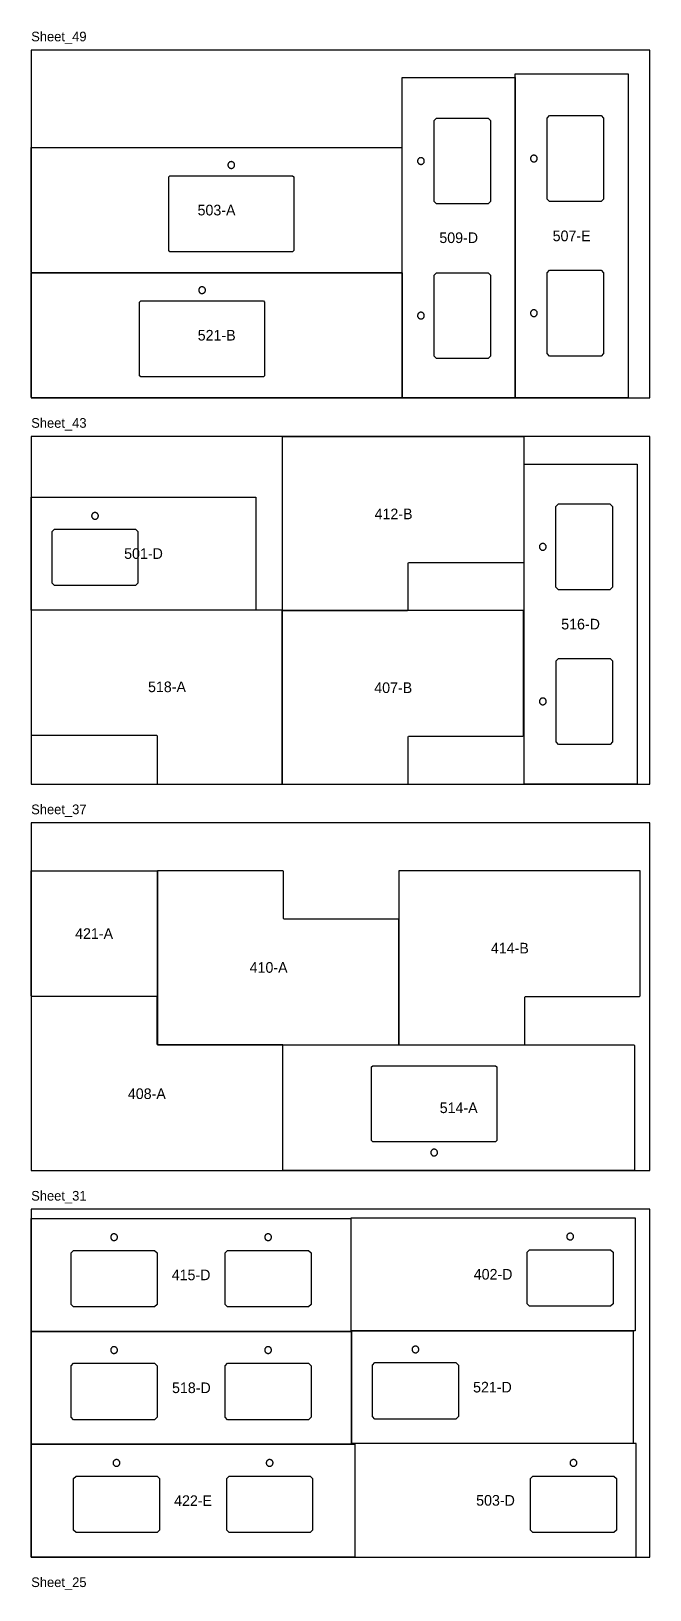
# Model space of a CAD drawing. Header units: millimetres. Extents: x 0 to 20200, y 0 to 17898.
# Drawn here: x 0 to 3200, y 9831 to 17898 of the extents above; entities that cross this region are included whole.
import ezdxf
from ezdxf.enums import TextEntityAlignment as Align

# ---------------------------------------------------------------- set-up
doc = ezdxf.new("R2010")
doc.units = ezdxf.units.MM
for name, color, linetype in [('HOLES', 7, 'Continuous'), ('NUMBERS', 7, 'Continuous'), ('OUTER', 7, 'Continuous'), ('SHEET_BORDER', 7, 'Continuous')]:
    doc.layers.add(name, color=color, linetype=linetype)

msp = doc.modelspace()

# ---------------------------------------------------------------- linework, layer by layer
at = {"layer": 'HOLES', "color": 5}
for points in [[(2084.4, 17016), (2084.4, 17435.1), (2097.1, 17447.8), (2363.8, 17447.8), (2376.5, 17435.1), (2376.5, 17016), (2363.8, 17003.3), (2097.1, 17003.3), (2084.4, 17016)], [(2668.6, 17028.7), (2668.6, 17447.8), (2681.3, 17460.5), (2948, 17460.5), (2960.7, 17447.8), (2960.7, 17028.7), (2948, 17016), (2681.3, 17016), (2668.6, 17028.7)], [(1052.5, 17204.9), (1052.4, 17206.7), (1052.2, 17208.4), (1051.7, 17210.1), (1051.1, 17211.7), (1050.4, 17213.3), (1049.5, 17214.7), (1048.4, 17216.1), (1047.2, 17217.4), (1045.9, 17218.6), (1044.5, 17219.6), (1043, 17220.5), (1041.4, 17221.2), (1039.8, 17221.7), (1038.1, 17222.1), (1036.4, 17222.3), (1034.6, 17222.4), (1032.9, 17222.2), (1031.2, 17221.9), (1029.5, 17221.5), (1027.9, 17220.8), (1026.3, 17220), (1024.9, 17219.1), (1023.5, 17218), (1022.2, 17216.8), (1021.1, 17215.5), (1020.1, 17214), (1019.3, 17212.5), (1018.6, 17210.9), (1018.1, 17209.2), (1017.8, 17207.5), (1017.6, 17205.8), (1017.6, 17204), (1017.8, 17202.3), (1018.1, 17200.6), (1018.6, 17198.9), (1019.3, 17197.3), (1020.1, 17195.8), (1021.1, 17194.4), (1022.2, 17193), (1023.5, 17191.8), (1024.9, 17190.7), (1026.3, 17189.8), (1027.9, 17189), (1029.5, 17188.4), (1031.2, 17187.9), (1032.9, 17187.6), (1034.6, 17187.5), (1036.4, 17187.5), (1038.1, 17187.7), (1039.8, 17188.1), (1041.4, 17188.7), (1043, 17189.4), (1044.5, 17190.2), (1045.9, 17191.3), (1047.2, 17192.4), (1048.4, 17193.7), (1049.5, 17195.1), (1050.4, 17196.6), (1051.1, 17198.1), (1051.7, 17199.8), (1052.2, 17201.5), (1052.4, 17203.2), (1052.5, 17204.9)], [(2016.1, 17243), (2014.4, 17242.9), (2012.7, 17242.7), (2011, 17242.2), (2009.3, 17241.6), (2007.8, 17240.9), (2006.3, 17240), (2004.9, 17238.9), (2003.6, 17237.7), (2002.5, 17236.4), (2001.5, 17235), (2000.6, 17233.5), (1999.9, 17231.9), (1999.3, 17230.3), (1998.9, 17228.6), (1998.7, 17226.9), (1998.7, 17225.1), (1998.8, 17223.4), (1999.1, 17221.7), (1999.6, 17220), (2000.2, 17218.4), (2001, 17216.8), (2001.9, 17215.4), (2003, 17214), (2004.2, 17212.7), (2005.6, 17211.6), (2007, 17210.6), (2008.5, 17209.8), (2010.2, 17209.1), (2011.8, 17208.6), (2013.5, 17208.3), (2015.3, 17208.1), (2017, 17208.1), (2018.7, 17208.3), (2020.4, 17208.6), (2022.1, 17209.1), (2023.7, 17209.8), (2025.2, 17210.6), (2026.7, 17211.6), (2028, 17212.7), (2029.2, 17214), (2030.3, 17215.4), (2031.2, 17216.8), (2032, 17218.4), (2032.7, 17220), (2033.2, 17221.7), (2033.5, 17223.4), (2033.6, 17225.1), (2033.5, 17226.9), (2033.3, 17228.6), (2032.9, 17230.3), (2032.4, 17231.9), (2031.7, 17233.5), (2030.8, 17235), (2029.8, 17236.4), (2028.6, 17237.7), (2027.4, 17238.9), (2026, 17240), (2024.5, 17240.9), (2022.9, 17241.6), (2021.3, 17242.2), (2019.6, 17242.7), (2017.9, 17242.9), (2016.1, 17243)], [(2600.3, 17255.7), (2598.6, 17255.6), (2596.9, 17255.4), (2595.2, 17254.9), (2593.5, 17254.3), (2592, 17253.6), (2590.5, 17252.7), (2589.1, 17251.6), (2587.8, 17250.4), (2586.7, 17249.1), (2585.7, 17247.7), (2584.8, 17246.2), (2584.1, 17244.6), (2583.5, 17243), (2583.1, 17241.3), (2582.9, 17239.6), (2582.9, 17237.8), (2583, 17236.1), (2583.3, 17234.4), (2583.8, 17232.7), (2584.4, 17231.1), (2585.2, 17229.5), (2586.1, 17228.1), (2587.2, 17226.7), (2588.4, 17225.4), (2589.8, 17224.3), (2591.2, 17223.3), (2592.7, 17222.5), (2594.4, 17221.8), (2596, 17221.3), (2597.7, 17221), (2599.5, 17220.8), (2601.2, 17220.8), (2602.9, 17221), (2604.6, 17221.3), (2606.3, 17221.8), (2607.9, 17222.5), (2609.4, 17223.3), (2610.9, 17224.3), (2612.2, 17225.4), (2613.4, 17226.7), (2614.5, 17228.1), (2615.4, 17229.5), (2616.2, 17231.1), (2616.9, 17232.7), (2617.4, 17234.4), (2617.7, 17236.1), (2617.8, 17237.8), (2617.7, 17239.6), (2617.5, 17241.3), (2617.1, 17243), (2616.6, 17244.6), (2615.9, 17246.2), (2615, 17247.7), (2614, 17249.1), (2612.8, 17250.4), (2611.6, 17251.6), (2610.2, 17252.7), (2608.7, 17253.6), (2607.1, 17254.3), (2605.5, 17254.9), (2603.8, 17255.4), (2602.1, 17255.6), (2600.3, 17255.7)], [(717.5, 17149.4), (1352.5, 17149.4), (1358.9, 17143), (1358.9, 16762), (1352.5, 16755.6), (717.5, 16755.6), (711.2, 16762), (711.2, 17143), (717.5, 17149.4)], [(2084.4, 16215.9), (2084.4, 16635), (2097.1, 16647.7), (2363.8, 16647.7), (2376.5, 16635), (2376.5, 16215.9), (2363.8, 16203.2), (2097.1, 16203.2), (2084.4, 16215.9)], [(2668.6, 16228.6), (2668.6, 16647.7), (2681.3, 16660.4), (2948, 16660.4), (2960.7, 16647.7), (2960.7, 16228.6), (2948, 16215.9), (2681.3, 16215.9), (2668.6, 16228.6)], [(901.3, 16557.2), (901.2, 16559), (900.9, 16560.7), (900.5, 16562.4), (899.9, 16564), (899.2, 16565.6), (898.3, 16567), (897.2, 16568.4), (896, 16569.7), (894.7, 16570.9), (893.3, 16571.9), (891.8, 16572.8), (890.2, 16573.5), (888.6, 16574), (886.9, 16574.4), (885.1, 16574.6), (883.4, 16574.7), (881.7, 16574.5), (879.9, 16574.2), (878.3, 16573.8), (876.6, 16573.1), (875.1, 16572.3), (873.6, 16571.4), (872.3, 16570.3), (871, 16569.1), (869.9, 16567.8), (868.9, 16566.3), (868.1, 16564.8), (867.4, 16563.2), (866.9, 16561.5), (866.6, 16559.8), (866.4, 16558.1), (866.4, 16556.3), (866.6, 16554.6), (866.9, 16552.9), (867.4, 16551.2), (868.1, 16549.6), (868.9, 16548.1), (869.9, 16546.7), (871, 16545.3), (872.3, 16544.1), (873.6, 16543), (875.1, 16542.1), (876.6, 16541.3), (878.3, 16540.7), (879.9, 16540.2), (881.7, 16539.9), (883.4, 16539.8), (885.1, 16539.8), (886.9, 16540), (888.6, 16540.4), (890.2, 16541), (891.8, 16541.7), (893.3, 16542.5), (894.7, 16543.6), (896, 16544.7), (897.2, 16546), (898.3, 16547.4), (899.2, 16548.9), (899.9, 16550.4), (900.5, 16552.1), (900.9, 16553.8), (901.2, 16555.5), (901.3, 16557.2)], [(566.3, 16501.6), (1201.3, 16501.6), (1207.7, 16495.3), (1207.7, 16114.3), (1201.3, 16107.9), (566.3, 16107.9), (560, 16114.3), (560, 16495.3), (566.3, 16501.6)], [(2016.1, 16442.9), (2014.4, 16442.8), (2012.7, 16442.6), (2011, 16442.1), (2009.3, 16441.5), (2007.8, 16440.8), (2006.3, 16439.9), (2004.9, 16438.8), (2003.6, 16437.6), (2002.5, 16436.3), (2001.5, 16434.9), (2000.6, 16433.4), (1999.9, 16431.8), (1999.3, 16430.2), (1998.9, 16428.5), (1998.7, 16426.8), (1998.7, 16425), (1998.8, 16423.3), (1999.1, 16421.6), (1999.6, 16419.9), (2000.2, 16418.3), (2001, 16416.7), (2001.9, 16415.3), (2003, 16413.9), (2004.2, 16412.6), (2005.6, 16411.5), (2007, 16410.5), (2008.5, 16409.7), (2010.2, 16409), (2011.8, 16408.5), (2013.5, 16408.2), (2015.3, 16408), (2017, 16408), (2018.7, 16408.2), (2020.4, 16408.5), (2022.1, 16409), (2023.7, 16409.7), (2025.2, 16410.5), (2026.7, 16411.5), (2028, 16412.6), (2029.2, 16413.9), (2030.3, 16415.3), (2031.2, 16416.7), (2032, 16418.3), (2032.7, 16419.9), (2033.2, 16421.6), (2033.5, 16423.3), (2033.6, 16425), (2033.5, 16426.8), (2033.3, 16428.5), (2032.9, 16430.2), (2032.4, 16431.8), (2031.7, 16433.4), (2030.8, 16434.9), (2029.8, 16436.3), (2028.6, 16437.6), (2027.4, 16438.8), (2026, 16439.9), (2024.5, 16440.8), (2022.9, 16441.5), (2021.3, 16442.1), (2019.6, 16442.6), (2017.9, 16442.8), (2016.1, 16442.9)], [(2600.3, 16455.6), (2598.6, 16455.5), (2596.9, 16455.3), (2595.2, 16454.8), (2593.5, 16454.2), (2592, 16453.5), (2590.5, 16452.6), (2589.1, 16451.5), (2587.8, 16450.3), (2586.7, 16449), (2585.7, 16447.6), (2584.8, 16446.1), (2584.1, 16444.5), (2583.5, 16442.9), (2583.1, 16441.2), (2582.9, 16439.5), (2582.9, 16437.7), (2583, 16436), (2583.3, 16434.3), (2583.8, 16432.6), (2584.4, 16431), (2585.2, 16429.4), (2586.1, 16428), (2587.2, 16426.6), (2588.4, 16425.3), (2589.8, 16424.2), (2591.2, 16423.2), (2592.7, 16422.4), (2594.4, 16421.7), (2596, 16421.2), (2597.7, 16420.9), (2599.5, 16420.7), (2601.2, 16420.7), (2602.9, 16420.9), (2604.6, 16421.2), (2606.3, 16421.7), (2607.9, 16422.4), (2609.4, 16423.2), (2610.9, 16424.2), (2612.2, 16425.3), (2613.4, 16426.6), (2614.5, 16428), (2615.4, 16429.4), (2616.2, 16431), (2616.9, 16432.6), (2617.4, 16434.3), (2617.7, 16436), (2617.8, 16437.7), (2617.7, 16439.5), (2617.5, 16441.2), (2617.1, 16442.9), (2616.6, 16444.5), (2615.9, 16446.1), (2615, 16447.6), (2614, 16449), (2612.8, 16450.3), (2611.6, 16451.5), (2610.2, 16452.6), (2608.7, 16453.5), (2607.1, 16454.2), (2605.5, 16454.8), (2603.8, 16455.3), (2602.1, 16455.5), (2600.3, 16455.6)], [(2714.6, 15019.2), (2714.6, 15438.3), (2727.3, 15451), (2994, 15451), (3006.7, 15438.3), (3006.7, 15019.2), (2994, 15006.5), (2727.3, 15006.5), (2714.6, 15019.2)], [(347.7, 15389.1), (347.6, 15390.8), (347.3, 15392.5), (346.9, 15394.2), (346.3, 15395.8), (345.5, 15397.4), (344.6, 15398.9), (343.6, 15400.3), (342.4, 15401.6), (341.1, 15402.7), (339.7, 15403.7), (338.2, 15404.6), (336.6, 15405.3), (334.9, 15405.9), (333.2, 15406.3), (331.5, 15406.5), (329.8, 15406.5), (328, 15406.4), (326.3, 15406.1), (324.6, 15405.6), (323, 15405), (321.5, 15404.2), (320, 15403.2), (318.6, 15402.2), (317.4, 15400.9), (316.3, 15399.6), (315.3, 15398.2), (314.5, 15396.6), (313.8, 15395), (313.3, 15393.4), (312.9, 15391.7), (312.8, 15389.9), (312.8, 15388.2), (312.9, 15386.5), (313.3, 15384.8), (313.8, 15383.1), (314.5, 15381.5), (315.3, 15380), (316.3, 15378.5), (317.4, 15377.2), (318.6, 15376), (320, 15374.9), (321.5, 15373.9), (323, 15373.1), (324.6, 15372.5), (326.3, 15372), (328, 15371.7), (329.8, 15371.6), (331.5, 15371.6), (333.2, 15371.9), (334.9, 15372.3), (336.6, 15372.8), (338.2, 15373.5), (339.7, 15374.4), (341.1, 15375.4), (342.4, 15376.6), (343.6, 15377.8), (344.6, 15379.2), (345.5, 15380.7), (346.3, 15382.3), (346.9, 15383.9), (347.3, 15385.6), (347.6, 15387.3), (347.7, 15389.1)], [(120.6, 15320.8), (539.7, 15320.8), (552.4, 15308.1), (552.4, 15041.4), (539.7, 15028.7), (120.6, 15028.7), (107.9, 15041.4), (107.9, 15308.1), (120.6, 15320.8)], [(2646.4, 15246.2), (2644.6, 15246.1), (2642.9, 15245.8), (2641.2, 15245.4), (2639.6, 15244.8), (2638, 15244.1), (2636.5, 15243.2), (2635.1, 15242.1), (2633.8, 15240.9), (2632.7, 15239.6), (2631.7, 15238.2), (2630.8, 15236.7), (2630.1, 15235.1), (2629.5, 15233.5), (2629.2, 15231.8), (2628.9, 15230), (2628.9, 15228.3), (2629, 15226.6), (2629.3, 15224.8), (2629.8, 15223.2), (2630.4, 15221.5), (2631.2, 15220), (2632.2, 15218.5), (2633.3, 15217.2), (2634.5, 15215.9), (2635.8, 15214.8), (2637.2, 15213.8), (2638.8, 15213), (2640.4, 15212.3), (2642, 15211.8), (2643.7, 15211.5), (2645.5, 15211.3), (2647.2, 15211.3), (2649, 15211.5), (2650.7, 15211.8), (2652.3, 15212.3), (2653.9, 15213), (2655.5, 15213.8), (2656.9, 15214.8), (2658.2, 15215.9), (2659.4, 15217.2), (2660.5, 15218.5), (2661.5, 15220), (2662.3, 15221.5), (2662.9, 15223.2), (2663.4, 15224.8), (2663.7, 15226.6), (2663.8, 15228.3), (2663.8, 15230), (2663.5, 15231.8), (2663.2, 15233.5), (2662.6, 15235.1), (2661.9, 15236.7), (2661, 15238.2), (2660, 15239.6), (2658.9, 15240.9), (2657.6, 15242.1), (2656.2, 15243.2), (2654.7, 15244.1), (2653.1, 15244.8), (2651.5, 15245.4), (2649.8, 15245.8), (2648.1, 15246.1), (2646.4, 15246.2)], [(2714.9, 14219.1), (2714.9, 14638.2), (2727.6, 14650.9), (2994.3, 14650.9), (3007, 14638.2), (3007, 14219.1), (2994.3, 14206.4), (2727.6, 14206.4), (2714.9, 14219.1)], [(2646.6, 14446.1), (2644.9, 14446), (2643.2, 14445.7), (2641.5, 14445.3), (2639.9, 14444.7), (2638.3, 14444), (2636.8, 14443.1), (2635.4, 14442), (2634.1, 14440.8), (2633, 14439.5), (2632, 14438.1), (2631.1, 14436.6), (2630.4, 14435), (2629.8, 14433.4), (2629.4, 14431.7), (2629.2, 14429.9), (2629.2, 14428.2), (2629.3, 14426.5), (2629.6, 14424.7), (2630.1, 14423.1), (2630.7, 14421.4), (2631.5, 14419.9), (2632.5, 14418.4), (2633.5, 14417.1), (2634.8, 14415.8), (2636.1, 14414.7), (2637.5, 14413.7), (2639.1, 14412.9), (2640.7, 14412.2), (2642.3, 14411.7), (2644, 14411.4), (2645.8, 14411.2), (2647.5, 14411.2), (2649.2, 14411.4), (2650.9, 14411.7), (2652.6, 14412.2), (2654.2, 14412.9), (2655.7, 14413.7), (2657.2, 14414.7), (2658.5, 14415.8), (2659.7, 14417.1), (2660.8, 14418.4), (2661.8, 14419.9), (2662.6, 14421.4), (2663.2, 14423.1), (2663.7, 14424.7), (2664, 14426.5), (2664.1, 14428.2), (2664.1, 14429.9), (2663.8, 14431.7), (2663.4, 14433.4), (2662.9, 14435), (2662.2, 14436.6), (2661.3, 14438.1), (2660.3, 14439.5), (2659.1, 14440.8), (2657.9, 14442), (2656.5, 14443.1), (2655, 14444), (2653.4, 14444.7), (2651.8, 14445.3), (2650.1, 14445.7), (2648.4, 14446), (2646.6, 14446.1)], [(2401.9, 12149.2), (1766.9, 12149.2), (1760.5, 12155.6), (1760.5, 12536.6), (1766.9, 12542.9), (2401.9, 12542.9), (2408.2, 12536.6), (2408.2, 12155.6), (2401.9, 12149.2)], [(2066.9, 12093.7), (2067, 12091.9), (2067.3, 12090.2), (2067.7, 12088.5), (2068.3, 12086.9), (2069.1, 12085.3), (2070, 12083.8), (2071, 12082.4), (2072.2, 12081.2), (2073.5, 12080), (2074.9, 12079), (2076.4, 12078.1), (2078, 12077.4), (2079.7, 12076.9), (2081.4, 12076.5), (2083.1, 12076.2), (2084.8, 12076.2), (2086.6, 12076.3), (2088.3, 12076.6), (2089.9, 12077.1), (2091.6, 12077.7), (2093.1, 12078.5), (2094.6, 12079.5), (2095.9, 12080.6), (2097.2, 12081.8), (2098.3, 12083.1), (2099.3, 12084.6), (2100.1, 12086.1), (2100.8, 12087.7), (2101.3, 12089.4), (2101.7, 12091.1), (2101.8, 12092.8), (2101.8, 12094.5), (2101.7, 12096.3), (2101.3, 12098), (2100.8, 12099.6), (2100.1, 12101.2), (2099.3, 12102.8), (2098.3, 12104.2), (2097.2, 12105.5), (2095.9, 12106.8), (2094.6, 12107.8), (2093.1, 12108.8), (2091.6, 12109.6), (2089.9, 12110.2), (2088.3, 12110.7), (2086.6, 12111), (2084.8, 12111.1), (2083.1, 12111.1), (2081.4, 12110.9), (2079.7, 12110.5), (2078, 12109.9), (2076.4, 12109.2), (2074.9, 12108.3), (2073.5, 12107.3), (2072.2, 12106.2), (2071, 12104.9), (2070, 12103.5), (2069.1, 12102), (2068.3, 12100.4), (2067.7, 12098.8), (2067.3, 12097.1), (2067, 12095.4), (2066.9, 12093.7)], [(446.1, 11655.8), (446, 11657.5), (445.7, 11659.2), (445.3, 11660.9), (444.7, 11662.5), (444, 11664.1), (443.1, 11665.6), (442, 11667), (440.8, 11668.3), (439.5, 11669.4), (438.1, 11670.4), (436.6, 11671.3), (435, 11672), (433.4, 11672.6), (431.7, 11673), (429.9, 11673.2), (428.2, 11673.2), (426.5, 11673.1), (424.7, 11672.8), (423.1, 11672.3), (421.4, 11671.7), (419.9, 11670.9), (418.4, 11669.9), (417.1, 11668.9), (415.8, 11667.6), (414.7, 11666.3), (413.7, 11664.9), (412.9, 11663.3), (412.2, 11661.7), (411.7, 11660.1), (411.4, 11658.4), (411.2, 11656.6), (411.2, 11654.9), (411.4, 11653.2), (411.7, 11651.5), (412.2, 11649.8), (412.9, 11648.2), (413.7, 11646.7), (414.7, 11645.2), (415.8, 11643.9), (417.1, 11642.7), (418.4, 11641.6), (419.9, 11640.6), (421.4, 11639.8), (423.1, 11639.2), (424.7, 11638.7), (426.5, 11638.4), (428.2, 11638.3), (429.9, 11638.3), (431.7, 11638.6), (433.4, 11639), (435, 11639.5), (436.6, 11640.2), (438.1, 11641.1), (439.5, 11642.1), (440.8, 11643.3), (442, 11644.5), (443.1, 11645.9), (444, 11647.4), (444.7, 11649), (445.3, 11650.6), (445.7, 11652.3), (446, 11654), (446.1, 11655.8)], [(1243, 11655.8), (1242.9, 11657.5), (1242.7, 11659.2), (1242.2, 11660.9), (1241.6, 11662.5), (1240.9, 11664.1), (1240, 11665.6), (1238.9, 11667), (1237.7, 11668.3), (1236.4, 11669.4), (1235, 11670.4), (1233.5, 11671.3), (1231.9, 11672), (1230.3, 11672.6), (1228.6, 11673), (1226.9, 11673.2), (1225.1, 11673.2), (1223.4, 11673.1), (1221.7, 11672.8), (1220, 11672.3), (1218.4, 11671.7), (1216.8, 11670.9), (1215.4, 11669.9), (1214, 11668.9), (1212.7, 11667.6), (1211.6, 11666.3), (1210.6, 11664.9), (1209.8, 11663.3), (1209.1, 11661.7), (1208.6, 11660.1), (1208.3, 11658.4), (1208.1, 11656.6), (1208.1, 11654.9), (1208.3, 11653.2), (1208.6, 11651.5), (1209.1, 11649.8), (1209.8, 11648.2), (1210.6, 11646.7), (1211.6, 11645.2), (1212.7, 11643.9), (1214, 11642.7), (1215.4, 11641.6), (1216.8, 11640.6), (1218.4, 11639.8), (1220, 11639.2), (1221.7, 11638.7), (1223.4, 11638.4), (1225.1, 11638.3), (1226.9, 11638.3), (1228.6, 11638.6), (1230.3, 11639), (1231.9, 11639.5), (1233.5, 11640.2), (1235, 11641.1), (1236.4, 11642.1), (1237.7, 11643.3), (1238.9, 11644.5), (1240, 11645.9), (1240.9, 11647.4), (1241.6, 11649), (1242.2, 11650.6), (1242.7, 11652.3), (1242.9, 11654), (1243, 11655.8)], [(2805.3, 11658.9), (2805.2, 11660.7), (2804.9, 11662.4), (2804.5, 11664.1), (2803.9, 11665.7), (2803.2, 11667.3), (2802.3, 11668.8), (2801.2, 11670.2), (2800, 11671.4), (2798.7, 11672.6), (2797.3, 11673.6), (2795.8, 11674.5), (2794.2, 11675.2), (2792.6, 11675.7), (2790.9, 11676.1), (2789.1, 11676.4), (2787.4, 11676.4), (2785.7, 11676.3), (2783.9, 11676), (2782.3, 11675.5), (2780.6, 11674.9), (2779.1, 11674.1), (2777.6, 11673.1), (2776.3, 11672), (2775, 11670.8), (2773.9, 11669.5), (2772.9, 11668), (2772.1, 11666.5), (2771.4, 11664.9), (2770.9, 11663.2), (2770.6, 11661.5), (2770.4, 11659.8), (2770.4, 11658.1), (2770.6, 11656.3), (2770.9, 11654.6), (2771.4, 11653), (2772.1, 11651.4), (2772.9, 11649.8), (2773.9, 11648.4), (2775, 11647.1), (2776.3, 11645.8), (2777.6, 11644.8), (2779.1, 11643.8), (2780.6, 11643), (2782.3, 11642.4), (2783.9, 11641.9), (2785.7, 11641.6), (2787.4, 11641.5), (2789.1, 11641.5), (2790.9, 11641.7), (2792.6, 11642.1), (2794.2, 11642.7), (2795.8, 11643.4), (2797.3, 11644.3), (2798.7, 11645.3), (2800, 11646.4), (2801.2, 11647.7), (2802.3, 11649.1), (2803.2, 11650.6), (2803.9, 11652.2), (2804.5, 11653.8), (2804.9, 11655.5), (2805.2, 11657.2), (2805.3, 11658.9)], [(219.1, 11587.5), (638.2, 11587.5), (650.9, 11574.8), (650.9, 11308.1), (638.2, 11295.4), (219.1, 11295.4), (206.4, 11308.1), (206.4, 11574.8), (219.1, 11587.5)], [(1016, 11587.5), (1435.1, 11587.5), (1447.8, 11574.8), (1447.8, 11308.1), (1435.1, 11295.4), (1016, 11295.4), (1003.3, 11308.1), (1003.3, 11574.8), (1016, 11587.5)], [(2578.3, 11590.7), (2997.4, 11590.7), (3010.1, 11578), (3010.1, 11311.3), (2997.4, 11298.6), (2578.3, 11298.6), (2565.6, 11311.3), (2565.6, 11578), (2578.3, 11590.7)], [(446.1, 11071.6), (446, 11073.3), (445.7, 11075), (445.3, 11076.7), (444.7, 11078.3), (444, 11079.9), (443.1, 11081.4), (442, 11082.8), (440.8, 11084.1), (439.5, 11085.2), (438.1, 11086.2), (436.6, 11087.1), (435, 11087.8), (433.4, 11088.4), (431.7, 11088.8), (429.9, 11089), (428.2, 11089), (426.5, 11088.9), (424.7, 11088.6), (423.1, 11088.1), (421.4, 11087.5), (419.9, 11086.7), (418.4, 11085.7), (417.1, 11084.7), (415.8, 11083.4), (414.7, 11082.1), (413.7, 11080.7), (412.9, 11079.1), (412.2, 11077.5), (411.7, 11075.9), (411.4, 11074.2), (411.2, 11072.4), (411.2, 11070.7), (411.4, 11069), (411.7, 11067.3), (412.2, 11065.6), (412.9, 11064), (413.7, 11062.5), (414.7, 11061), (415.8, 11059.7), (417.1, 11058.5), (418.4, 11057.4), (419.9, 11056.4), (421.4, 11055.6), (423.1, 11055), (424.7, 11054.5), (426.5, 11054.2), (428.2, 11054.1), (429.9, 11054.1), (431.7, 11054.4), (433.4, 11054.8), (435, 11055.3), (436.6, 11056), (438.1, 11056.9), (439.5, 11057.9), (440.8, 11059.1), (442, 11060.3), (443.1, 11061.7), (444, 11063.2), (444.7, 11064.8), (445.3, 11066.4), (445.7, 11068.1), (446, 11069.8), (446.1, 11071.6)], [(1243, 11071.6), (1242.9, 11073.3), (1242.7, 11075), (1242.2, 11076.7), (1241.6, 11078.3), (1240.9, 11079.9), (1240, 11081.4), (1238.9, 11082.8), (1237.7, 11084.1), (1236.4, 11085.2), (1235, 11086.2), (1233.5, 11087.1), (1231.9, 11087.8), (1230.3, 11088.4), (1228.6, 11088.8), (1226.9, 11089), (1225.1, 11089), (1223.4, 11088.9), (1221.7, 11088.6), (1220, 11088.1), (1218.4, 11087.5), (1216.8, 11086.7), (1215.4, 11085.7), (1214, 11084.7), (1212.7, 11083.4), (1211.6, 11082.1), (1210.6, 11080.7), (1209.8, 11079.1), (1209.1, 11077.5), (1208.6, 11075.9), (1208.3, 11074.2), (1208.1, 11072.4), (1208.1, 11070.7), (1208.3, 11069), (1208.6, 11067.3), (1209.1, 11065.6), (1209.8, 11064), (1210.6, 11062.5), (1211.6, 11061), (1212.7, 11059.7), (1214, 11058.5), (1215.4, 11057.4), (1216.8, 11056.4), (1218.4, 11055.6), (1220, 11055), (1221.7, 11054.5), (1223.4, 11054.2), (1225.1, 11054.1), (1226.9, 11054.1), (1228.6, 11054.4), (1230.3, 11054.8), (1231.9, 11055.3), (1233.5, 11056), (1235, 11056.9), (1236.4, 11057.9), (1237.7, 11059.1), (1238.9, 11060.3), (1240, 11061.7), (1240.9, 11063.2), (1241.6, 11064.8), (1242.2, 11066.4), (1242.7, 11068.1), (1242.9, 11069.8), (1243, 11071.6)], [(2005, 11074.7), (2004.9, 11076.5), (2004.7, 11078.2), (2004.2, 11079.9), (2003.6, 11081.5), (2002.9, 11083.1), (2002, 11084.6), (2000.9, 11086), (1999.7, 11087.2), (1998.4, 11088.4), (1997, 11089.4), (1995.5, 11090.3), (1993.9, 11091), (1992.3, 11091.5), (1990.6, 11091.9), (1988.9, 11092.2), (1987.1, 11092.2), (1985.4, 11092.1), (1983.7, 11091.8), (1982, 11091.3), (1980.4, 11090.7), (1978.8, 11089.9), (1977.4, 11088.9), (1976, 11087.8), (1974.7, 11086.6), (1973.6, 11085.3), (1972.6, 11083.8), (1971.8, 11082.3), (1971.1, 11080.7), (1970.6, 11079), (1970.3, 11077.3), (1970.1, 11075.6), (1970.1, 11073.9), (1970.3, 11072.1), (1970.6, 11070.4), (1971.1, 11068.8), (1971.8, 11067.2), (1972.6, 11065.6), (1973.6, 11064.2), (1974.7, 11062.9), (1976, 11061.6), (1977.4, 11060.6), (1978.8, 11059.6), (1980.4, 11058.8), (1982, 11058.2), (1983.7, 11057.7), (1985.4, 11057.4), (1987.1, 11057.3), (1988.9, 11057.3), (1990.6, 11057.5), (1992.3, 11057.9), (1993.9, 11058.5), (1995.5, 11059.2), (1997, 11060.1), (1998.4, 11061.1), (1999.7, 11062.2), (2000.9, 11063.5), (2002, 11064.9), (2002.9, 11066.4), (2003.6, 11068), (2004.2, 11069.6), (2004.7, 11071.3), (2004.9, 11073), (2005, 11074.7)], [(219.1, 11003.3), (638.2, 11003.3), (650.9, 10990.6), (650.9, 10723.9), (638.2, 10711.2), (219.1, 10711.2), (206.4, 10723.9), (206.4, 10990.6), (219.1, 11003.3)], [(1016, 11003.3), (1435.1, 11003.3), (1447.8, 10990.6), (1447.8, 10723.9), (1435.1, 10711.2), (1016, 10711.2), (1003.3, 10723.9), (1003.3, 10990.6), (1016, 11003.3)], [(1778, 11006.5), (2197.1, 11006.5), (2209.8, 10993.8), (2209.8, 10727.1), (2197.1, 10714.4), (1778, 10714.4), (1765.3, 10727.1), (1765.3, 10993.8), (1778, 11006.5)], [(458.8, 10487.4), (458.7, 10489.1), (458.4, 10490.8), (458, 10492.5), (457.4, 10494.1), (456.7, 10495.7), (455.8, 10497.2), (454.7, 10498.6), (453.5, 10499.9), (452.2, 10501), (450.8, 10502), (449.3, 10502.9), (447.7, 10503.6), (446.1, 10504.2), (444.4, 10504.6), (442.6, 10504.8), (440.9, 10504.8), (439.2, 10504.7), (437.4, 10504.4), (435.8, 10503.9), (434.1, 10503.3), (432.6, 10502.5), (431.1, 10501.5), (429.8, 10500.5), (428.5, 10499.2), (427.4, 10497.9), (426.4, 10496.5), (425.6, 10494.9), (424.9, 10493.3), (424.4, 10491.7), (424.1, 10490), (423.9, 10488.2), (423.9, 10486.5), (424.1, 10484.8), (424.4, 10483.1), (424.9, 10481.4), (425.6, 10479.8), (426.4, 10478.3), (427.4, 10476.8), (428.5, 10475.5), (429.8, 10474.3), (431.1, 10473.2), (432.6, 10472.2), (434.1, 10471.4), (435.8, 10470.8), (437.4, 10470.3), (439.2, 10470), (440.9, 10469.9), (442.6, 10469.9), (444.4, 10470.2), (446.1, 10470.6), (447.7, 10471.1), (449.3, 10471.8), (450.8, 10472.7), (452.2, 10473.7), (453.5, 10474.9), (454.7, 10476.1), (455.8, 10477.5), (456.7, 10479), (457.4, 10480.6), (458, 10482.2), (458.4, 10483.9), (458.7, 10485.6), (458.8, 10487.4)], [(1251, 10487.4), (1250.9, 10489.1), (1250.6, 10490.8), (1250.2, 10492.5), (1249.6, 10494.1), (1248.8, 10495.7), (1247.9, 10497.2), (1246.9, 10498.6), (1245.7, 10499.9), (1244.4, 10501), (1243, 10502), (1241.5, 10502.9), (1239.9, 10503.6), (1238.2, 10504.2), (1236.5, 10504.6), (1234.8, 10504.8), (1233.1, 10504.8), (1231.3, 10504.7), (1229.6, 10504.4), (1227.9, 10503.9), (1226.3, 10503.3), (1224.8, 10502.5), (1223.3, 10501.5), (1221.9, 10500.5), (1220.7, 10499.2), (1219.6, 10497.9), (1218.6, 10496.5), (1217.8, 10494.9), (1217.1, 10493.3), (1216.6, 10491.7), (1216.2, 10490), (1216, 10488.2), (1216, 10486.5), (1216.2, 10484.8), (1216.6, 10483.1), (1217.1, 10481.4), (1217.8, 10479.8), (1218.6, 10478.3), (1219.6, 10476.8), (1220.7, 10475.5), (1221.9, 10474.3), (1223.3, 10473.2), (1224.8, 10472.2), (1226.3, 10471.4), (1227.9, 10470.8), (1229.6, 10470.3), (1231.3, 10470), (1233.1, 10469.9), (1234.8, 10469.9), (1236.5, 10470.2), (1238.2, 10470.6), (1239.9, 10471.1), (1241.5, 10471.8), (1243, 10472.7), (1244.4, 10473.7), (1245.7, 10474.9), (1246.9, 10476.1), (1247.9, 10477.5), (1248.8, 10479), (1249.6, 10480.6), (1250.2, 10482.2), (1250.6, 10483.9), (1250.9, 10485.6), (1251, 10487.4)], [(2822.6, 10487.4), (2822.5, 10489.1), (2822.3, 10490.8), (2821.8, 10492.5), (2821.2, 10494.1), (2820.5, 10495.7), (2819.6, 10497.2), (2818.5, 10498.6), (2817.3, 10499.9), (2816, 10501), (2814.6, 10502), (2813.1, 10502.9), (2811.5, 10503.6), (2809.9, 10504.2), (2808.2, 10504.6), (2806.5, 10504.8), (2804.7, 10504.8), (2803, 10504.7), (2801.3, 10504.4), (2799.6, 10503.9), (2798, 10503.3), (2796.4, 10502.5), (2795, 10501.5), (2793.6, 10500.5), (2792.3, 10499.2), (2791.2, 10497.9), (2790.2, 10496.5), (2789.4, 10494.9), (2788.7, 10493.3), (2788.2, 10491.7), (2787.9, 10490), (2787.7, 10488.2), (2787.7, 10486.5), (2787.9, 10484.8), (2788.2, 10483.1), (2788.7, 10481.4), (2789.4, 10479.8), (2790.2, 10478.3), (2791.2, 10476.8), (2792.3, 10475.5), (2793.6, 10474.3), (2795, 10473.2), (2796.4, 10472.2), (2798, 10471.4), (2799.6, 10470.8), (2801.3, 10470.3), (2803, 10470), (2804.7, 10469.9), (2806.5, 10469.9), (2808.2, 10470.2), (2809.9, 10470.6), (2811.5, 10471.1), (2813.1, 10471.8), (2814.6, 10472.7), (2816, 10473.7), (2817.3, 10474.9), (2818.5, 10476.1), (2819.6, 10477.5), (2820.5, 10479), (2821.2, 10480.6), (2821.8, 10482.2), (2822.3, 10483.9), (2822.5, 10485.6), (2822.6, 10487.4)], [(231.8, 10419.1), (650.9, 10419.1), (663.6, 10406.4), (663.6, 10139.7), (650.9, 10127), (231.8, 10127), (219.1, 10139.7), (219.1, 10406.4), (231.8, 10419.1)], [(1023.9, 10419.1), (1443, 10419.1), (1455.7, 10406.4), (1455.7, 10139.7), (1443, 10127), (1023.9, 10127), (1011.2, 10139.7), (1011.2, 10406.4), (1023.9, 10419.1)], [(2595.6, 10419.1), (3014.7, 10419.1), (3027.4, 10406.4), (3027.4, 10139.7), (3014.7, 10127), (2595.6, 10127), (2582.9, 10139.7), (2582.9, 10406.4), (2595.6, 10419.1)]]:
    msp.add_lwpolyline(points, dxfattribs=at)
at = {"layer": 'OUTER'}
for points in [[(2503.5, 16000), (2503.5, 17676.4), (3087.7, 17676.4), (3087.7, 16000), (2503.5, 16000)], [(1919.3, 16000), (1919.3, 17657.4), (2503.5, 17657.4), (2503.5, 16003.2), (2500.3, 16000), (1919.3, 16000)], [(0, 17295.4), (1917.7, 17295.4), (1917.7, 16650.9), (1914.5, 16647.7), (3.2, 16647.7), (0, 16650.9), (0, 17295.4)], [(0, 16647.7), (1919.3, 16647.7), (1919.3, 16003.2), (1916.1, 16000), (3.2, 16000), (0, 16003.2), (0, 16647.7)], [(1298.6, 15798.6), (1298.6, 14900.1), (1946.3, 14900.1), (1949.4, 14903.3), (1949.4, 15144.6), (1952.6, 15147.8), (2546.3, 15147.8), (2549.5, 15150.9), (2549.5, 15798.6), (1298.6, 15798.6)], [(2549.8, 14000), (2549.8, 15657.4), (3134, 15657.4), (3134, 14003.2), (3130.8, 14000), (2549.8, 14000)], [(0, 15485.9), (1162, 15485.9), (1162, 14904.9), (1158.9, 14901.7), (0, 14901.7), (0, 15485.9)], [(650.9, 14250.8), (650.9, 14003.2), (654, 14000), (1298.6, 14000), (1298.6, 14901.7), (0, 14901.7), (0, 14257.2), (3.2, 14254), (647.7, 14254), (650.9, 14250.8)], [(1298.6, 14900.1), (1298.6, 14000), (1946.3, 14000), (1949.4, 14003.2), (1949.4, 14246.1), (1952.6, 14249.2), (2543.2, 14249.2), (2546.3, 14252.4), (2546.3, 14900.1), (1298.6, 14900.1)], [(0, 13552.6), (650.9, 13552.6), (650.9, 12904.9), (647.7, 12901.7), (3.2, 12901.7), (0, 12904.9), (0, 13552.6)], [(654.2, 13552.6), (654.2, 12650.9), (1902, 12650.9), (1902, 13298.6), (1898.9, 13301.8), (1308.3, 13301.8), (1305.1, 13304.9), (1305.1, 13549.4), (1302, 13552.6), (654.2, 13552.6)], [(1902, 13552.6), (1902, 12650.9), (2549.7, 12650.9), (2552.9, 12654.1), (2552.9, 12898.5), (2556.1, 12901.7), (3146.6, 12901.7), (3149.8, 12904.9), (3149.8, 13552.6), (1902, 13552.6)], [(0, 12901.7), (0, 12000), (1301.8, 12000), (1301.8, 12650.9), (654, 12650.9), (650.9, 12654.1), (650.9, 12898.5), (647.7, 12901.7), (0, 12901.7)], [(3121, 12000), (1301.8, 12000), (1301.8, 12647.7), (1304.9, 12650.9), (3117.9, 12650.9), (3121, 12647.7), (3121, 12000)], [(0, 11752.6), (1654.2, 11752.6), (1654.2, 11171.6), (1651, 11168.4), (0, 11168.4), (0, 11752.6)], [(1654.4, 11755.8), (3124.4, 11755.8), (3124.4, 11171.6), (1654.4, 11171.6), (1654.4, 11755.8)], [(0, 11168.4), (1657.4, 11168.4), (1657.4, 10587.4), (1654.2, 10584.2), (0, 10584.2), (0, 11168.4)], [(1657.4, 11171.6), (3114.7, 11171.6), (3114.7, 10590.5), (3111.5, 10587.4), (1657.4, 10587.4), (1657.4, 11171.6)], [(0, 10584.2), (1674.8, 10584.2), (1674.8, 10000), (0, 10000), (0, 10584.2)], [(3129, 10587.4), (1674.9, 10587.4), (1674.9, 10003.2), (1678, 10000), (3129, 10000), (3129, 10587.4)]]:
    msp.add_lwpolyline(points, dxfattribs=at)
at = {"layer": 'SHEET_BORDER', "color": 1}
for points in [[(0, 16000), (3200, 16000), (3200, 17800), (0, 17800), (0, 16000)], [(0, 14000), (3200, 14000), (3200, 15800), (0, 15800), (0, 14000)], [(0, 12000), (3200, 12000), (3200, 13800), (0, 13800), (0, 12000)], [(0, 10000), (3200, 10000), (3200, 11800), (0, 11800), (0, 10000)]]:
    msp.add_lwpolyline(points, dxfattribs=at)

# ---------------------------------------------------------------- texts
at = {"layer": 'NUMBERS'}
for s, p in [('503-A', (958.8, 16971.6)), ('507-E', (2795.6, 16838.2)), ('509-D', (2211.4, 16828.7)), ('521-B', (959.6, 16323.9)), ('412-B', (1874.5, 15399)), ('501-D', (581, 15193.8)), ('516-D', (2841.9, 14828.7)), ('518-A', (702.5, 14504.1)), ('407-B', (1872.8, 14499.7)), ('421-A', (325.4, 13227.1)), ('414-B', (2476, 13151.7)), ('410-A', (1228.2, 13051.8)), ('408-A', (598.3, 12398.3)), ('514-A', (2211.4, 12325.4)), ('415-D', (827.1, 11460.5)), ('402-D', (2389.4, 11463.7)), ('518-D', (828.7, 10876.3)), ('521-D', (2386, 10879.5)), ('422-E', (837.4, 10292.1)), ('503-D', (2401.9, 10293.7))]:
    msp.add_text(s, height=55, dxfattribs=at).set_placement(p, align=Align.MIDDLE_CENTER)
at = {"layer": 'SHEET_BORDER', "color": 1}
for s, p in [('Sheet_49', (0, 17830)), ('Sheet_43', (0, 15830)), ('Sheet_37', (0, 13830)), ('Sheet_31', (0, 11830)), ('Sheet_25', (0, 9830))]:
    msp.add_text(s, height=50, dxfattribs=at).set_placement(p, align=Align.BOTTOM_LEFT)

doc.saveas('drawing.dxf')
